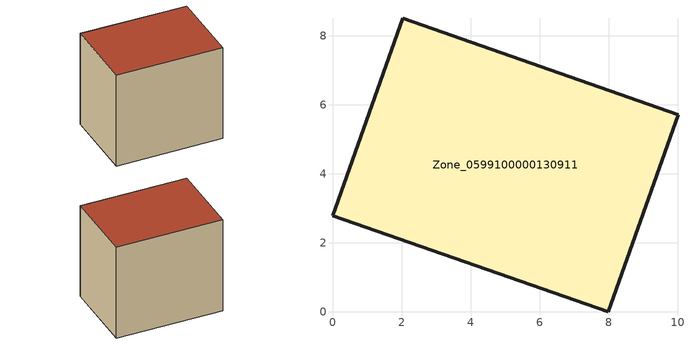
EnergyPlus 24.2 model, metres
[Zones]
Zone_0599100000130911
 floor ground (C_G): 10.01,5.71 7.99,0 0,2.78 2.04,8.51 z0.63
 wall outside (C_F): 7.99,0 10.01,5.71 2.04,8.51 0,2.78 7.99,0 z0.63:8.39
 roof outside (C_R): 2.04,8.51 0,2.78 7.99,0 10.01,5.71 z8.39
[BUILDING]
Pand.0599100000130911: North Axis=0; Terrain=City; Loads Convergence Tolerance Value=0.04; Temperature Convergence Tolerance Value=0.4; Solar Distribution=FullExterior; Maximum Number of Warmup Days=25; Minimum Number of Warmup Days=1
[Site:Location]
Rotterdam.The.Hague.AP_ZH_NLD Design_Conditions: Latitude=51.96; Longitude=4.45; Time Zone=1; Elevation=-4.5
[SITE:GROUNDTEMPERATURE:BUILDINGSURFACE]
18, 18, 18, 18, 18, 18, 18, 18, 18, 18, 18, 18
[MATERIAL] Thermal Absorptance=0.9; Solar Absorptance=0.7; Visible Absorptance=0.7
Name | Roughness | Thickness | Conductivity | Density | Specific Heat
G.TI.1965-1974 | MediumSmooth | 0.15 | 0.882353 | 540 | 1210
F.TI.1965-1974 | Rough | 0.3 | 0.697674 | 1920 | 840
R.TI.1965-1974 | MediumRough | 0.2 | 0.232558 | 1500 | 1000
[CONSTRUCTION]
C_G: G.TI.1965-1974
C_F: F.TI.1965-1974
C_R: R.TI.1965-1974
[ZONE]
Zone_0599100000130911: Type=1; Multiplier=1; Ceiling Height=Autocalculate; Volume=Autocalculate; Floor Area=autocalculate; Part of Total Floor Area=Yes
[ZONEINFILTRATION:DESIGNFLOWRATE]
Infil_Zone_0599100000130911: Zone or ZoneList or Space or SpaceList=Zone_0599100000130911; Schedule=AlwaysOn; Design Flow Rate Calculation Method=Flow/Area; Flow Rate per Floor Area=0.003; Constant Term Coefficient=1; Temperature Term Coefficient=0; Velocity Term Coefficient=0; Velocity Squared Term Coefficient=0
[HVACTEMPLATE:ZONE:IDEALLOADSAIRSYSTEM]
Zone_0599100000130911: Maximum Heating Supply Air Temperature=50; Minimum Cooling Supply Air Temperature=13; Maximum Heating Supply Air Humidity Ratio=0.0156; Minimum Cooling Supply Air Humidity Ratio=0.0077; Heating Limit=NoLimit; Cooling Limit=NoLimit; Dehumidification Control Type=ConstantSensibleHeatRatio; Cooling Sensible Heat Ratio=0.7; Dehumidification Setpoint=60; Humidification Control Type=None; Humidification Setpoint=30; Outdoor Air Method=None; Outdoor Air Flow Rate per Person=0.00944; Outdoor Air Flow Rate per Zone Floor Area=0; Outdoor Air Flow Rate per Zone=0; Demand Controlled Ventilation Type=None; Outdoor Air Economizer Type=NoEconomizer; Heat Recovery Type=None; Sensible Heat Recovery Effectiveness=0.7; Latent Heat Recovery Effectiveness=0.65
[ZONECONTROL:THERMOSTAT]
ThermostatControl_Zone_0599100000130911: Zone or ZoneList=Zone_0599100000130911; Control Type Schedule=DualSetpointControlType; Control 1=Thermostat_Zone_0599100000130911; Temperature Difference Between Cutout And Setpoint=0
[THERMOSTATSETPOINT:DUALSETPOINT]
Thermostat_Zone_0599100000130911: Heating Setpoint Temperature Schedule=HeatingSetpoint_Zone_0599100000130911; Cooling Setpoint Temperature Schedule=CoolingSetpoint_Zone_0599100000130911
[SCHEDULE:COMPACT]
HeatingSetpoint_Zone_0599100000130911: Through: 12/31, For: AllDays, Until: 24:00, 21
CoolingSetpoint_Zone_0599100000130911: Through: 12/31, For: AllDays, Until: 24:00, 24
DualSetpointControlType: Through: 12/31, For: AllDays, Until: 24:00, 4
AlwaysOn: Through: 12/31, For: AllDays, Until: 24:00, 1
